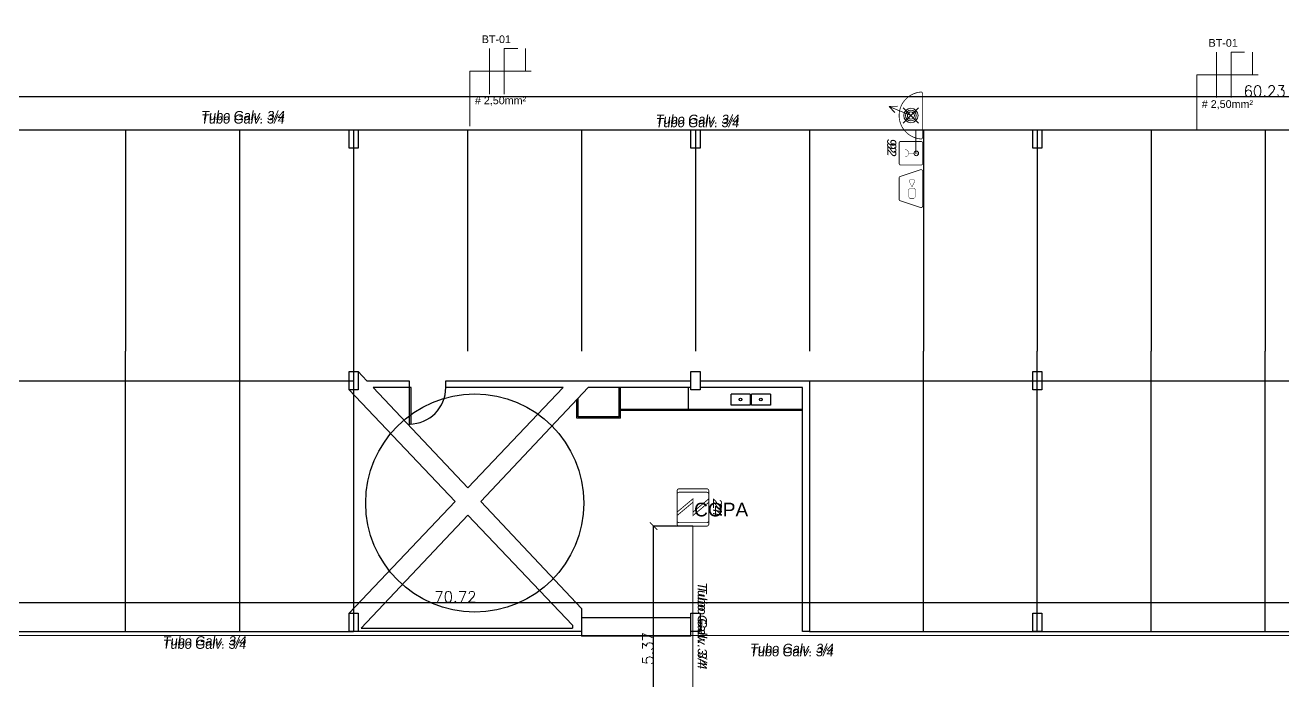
# Model space of a CAD drawing. Header units: metres. Extents: x -331 to 2982, y 362 to 2539.
# Drawn here: x 2897.21 to 2924.8, y 1424.52 to 1438.9 of the extents above; entities that cross this region are included whole.
import ezdxf

# ---------------------------------------------------------------- set-up
doc = ezdxf.new("R2010")
doc.units = ezdxf.units.M
doc.layers.get('0').update_dxf_attribs({"color": 251})
doc.layers.get('Defpoints').update_dxf_attribs({"color": 251})
for name, color, linetype in [('DET. FUMAÇA', 1, 'Continuous'), ('Div', 251, 'Continuous'), ('Pis', 251, 'Continuous')]:
    doc.layers.add(name, color=color, linetype=linetype)
doc.styles.add('COTA', font='simplex.shx')
doc.styles.add('DESTAQUE', font='arial.ttf', dxfattribs={"height": 0.4})
doc.styles.get("Standard").update_dxf_attribs({"font": 'arial.ttf', "height": 0.3})
doc.dimstyles.new('EXEC_75', dxfattribs={"dimscale": 75, "dimtxt": 0.0032, "dimasz": 0.0022, "dimexe": 0, "dimexo": 0, "dimgap": 5e-05, "dimtad": 1, "dimzin": 4, "dimdsep": 46, "dimtxsty": 'COTA', "dimblk": 'ARCHTICK', "dimcen": 0, "dimclrd": 1, "dimclre": 1, "dimclrt": 2, "dimazin": 0, "dimtfac": 1, "dimtix": 1, "dimtmove": 2, "dimatfit": 3, "dimldrblk": 'DOT', "dimfxl": 1, "dimtvp": 1, "dimtolj": 1, "dimtzin": 0, "dimarcsym": 0})

# ---------------------------------------------------------------- blocks, each defined once
blk = doc.blocks.new('Detector de fumaça')
at = {"layer": 'DET. FUMAÇA', "linetype": 'Continuous', "lineweight": 15, "const_width": 0.0187}
blk.add_lwpolyline([(774.599, 539.816), (775.249, 539.816, -0.414214), (775.296, 539.769), (775.296, 539.167, -0.414214), (775.249, 539.12), (774.599, 539.12, -0.414214), (774.553, 539.167), (774.553, 539.769, -0.414214)], format="xyb", close=True, dxfattribs=at)
blk.add_lwpolyline([(774.773, 539.816), (775.064, 539.468), (774.773, 539.468), (775.064, 539.12)], dxfattribs=at)
blk = doc.blocks.new('WEW')
at = {"color": 1, "lineweight": 0, "true_color": 0xe60000}
for p, q in [((1781.244, 994.005), (1781.439, 994.482)), ((1781.439, 994.482), (1781.308, 994.36)), ((1781.439, 994.482), (1781.447, 994.302)), ((1781.075, 994.175), (1781.413, 993.836)), ((1781.413, 994.175), (1781.075, 993.836))]:
    blk.add_line(p, q, dxfattribs=at)
at = {"color": 1, "true_color": 0xe60000, "const_width": 0.0172}
for points in [[(1779.259, 993.747), (1780.023, 993.747, 0.511918), (1780.056, 993.793), (1779.907, 994.24, 0.322823), (1779.874, 994.263), (1779.408, 994.263, 0.322823), (1779.375, 994.24), (1779.226, 993.793, 0.511918)], [(1780.193, 994.263), (1780.641, 994.263, -0.414214), (1780.675, 994.229), (1780.675, 993.782, -0.414214), (1780.641, 993.747), (1780.193, 993.747, -0.414214), (1780.159, 993.782), (1780.159, 994.229, -0.414214)], [(1780.764, 993.748), (1781.724, 993.748, 0.435311), (1781.759, 993.784, 0.930949), (1780.73, 993.784, 0.435311)]]:
    blk.add_lwpolyline(points, format="xyb", close=True, dxfattribs=at)
at = {"color": 1, "true_color": 0xe60000, "const_width": 0.0086}
for points in [[(1780.336, 994.135), (1780.338, 994.117), (1780.344, 994.099), (1780.351, 994.088), (1780.365, 994.073), (1780.373, 994.067), (1780.386, 994.06), (1780.397, 994.057), (1780.413, 994.055), (1780.421, 994.055), (1780.431, 994.056), (1780.45, 994.062), (1780.464, 994.07), (1780.477, 994.082), (1780.488, 994.096), (1780.494, 994.11), (1780.497, 994.122), (1780.498, 994.13), (1780.498, 994.136)], [(1780.417, 993.837), (1780.417, 994.055)]]:
    blk.add_lwpolyline(points, dxfattribs=at)
for points in [[(1779.463, 994.06), (1779.617, 994.06), (1779.652, 994.026), (1779.652, 993.936), (1779.617, 993.902), (1779.463, 993.902), (1779.428, 993.936), (1779.428, 994.026)], [(1779.832, 993.936), (1779.832, 994.026), (1779.802, 994.044), (1779.679, 993.981), (1779.802, 993.918)]]:
    blk.add_lwpolyline(points, close=True, dxfattribs=at)
at = {"color": 1, "lineweight": 0, "true_color": 0xe60000}
for radius in [0.158, 0.119, 0.0774]:
    blk.add_circle((1781.244, 994.005), radius, dxfattribs=at)
blk = doc.blocks.new('rett')
at = {"color": 2, "linetype": 'Continuous', "lineweight": 15}
blk.add_line((813.966, 2203), (814.262, 2203), dxfattribs=at)
at = {"layer": 'Div', "color": 2, "linetype": 'Continuous', "lineweight": 15}
for p, q in [((813.645, 2202.003), (813.645, 2203)), ((813.966, 2202.003), (813.966, 2203)), ((814.435, 2202.502), (814.435, 2203))]:
    blk.add_line(p, q, dxfattribs=at)
blk.add_lwpolyline([(813.214, 2201.295), (813.214, 2202.502), (814.56, 2202.502)], dxfattribs=at)
at = {"layer": 'Div', "color": 2, "linetype": 'Continuous', "lineweight": 15, "char_height": 0.1683, "attachment_point": 1}
for s, insert in [('\\pxqc;\\PBT-01{\\fArial|b0|i1|c0|p34;  }', (808.19, 2203.569)), ('\\pxqc;\\P\\pi-0.92701,l1.92701,t1.92701;#^I2,50mm²', (808.198, 2202.227))]:
    blk.add_mtext_dynamic_manual_height_columns(s, width=11.20762, gutter_width=2.104, heights=[0], dxfattribs=dict(at, insert=insert))
blk = doc.blocks.new('_ARCHTICK')
at = {"color": 0, "linetype": 'ByBlock', "const_width": 0.15}
blk.add_lwpolyline([(-0.5, -0.5), (0.5, 0.5)], dxfattribs=at)
blk = doc.blocks.new('*D118')
at = {"color": 1, "linetype": 'Continuous', "lineweight": -2, "transparency": 16777216}
for p, q in [((2894.283, 1436.6), (2894.283, 1437.328)), ((2954.514, 1437.328), (2894.283, 1437.328)), ((2954.514, 1436.6), (2954.514, 1437.328))]:
    blk.add_line(p, q, dxfattribs=at)
at = {"layer": 'Defpoints', "color": 0, "transparency": 16777216}
for p in [(2894.283, 1437.328), (2894.283, 1436.6), (2954.514, 1436.6)]:
    blk.add_point(p, dxfattribs=at)
at = {"color": 1, "lineweight": -2, "transparency": 16777216, "xscale": 0.165, "yscale": 0.165, "zscale": 0.165, "rotation": 180}
blk.add_blockref('_ARCHTICK', (2894.283, 1437.328), dxfattribs=at)
at = {"color": 1, "lineweight": -2, "transparency": 16777216, "xscale": 0.165, "yscale": 0.165, "zscale": 0.165}
blk.add_blockref('_ARCHTICK', (2954.514, 1437.328), dxfattribs=at)
at = {"color": 2, "lineweight": 15, "transparency": 16777216, "insert": (2924.398, 1437.451), "char_height": 0.24, "attachment_point": 5, "style": 'COTA'}
blk.add_mtext('\\A1;60.23', dxfattribs=at)
blk = doc.blocks.new('_Dot')
at = {"color": 0, "linetype": 'ByBlock', "lineweight": -2}
blk.add_line((-0.5, 0), (-1, 0), dxfattribs=at)
at = {"color": 0, "linetype": 'ByBlock', "const_width": 0.5}
blk.add_lwpolyline([(-0.25, 0, 1), (0.25, 0, 1)], format="xyb", close=True, dxfattribs=at)
blk = doc.blocks.new('*D120')
at = {"color": 1, "linetype": 'Continuous', "lineweight": -2, "transparency": 16777216}
for p, q in [((2871.287, 1425.514), (2871.287, 1426.238)), ((2871.287, 1426.238), (2942.006, 1426.238)), ((2942.006, 1425.514), (2942.006, 1426.238))]:
    blk.add_line(p, q, dxfattribs=at)
at = {"layer": 'Defpoints', "color": 0, "transparency": 16777216}
for p in [(2942.006, 1426.238), (2871.287, 1425.514), (2942.006, 1425.514)]:
    blk.add_point(p, dxfattribs=at)
at = {"color": 1, "lineweight": -2, "transparency": 16777216, "xscale": 0.165, "yscale": 0.165, "zscale": 0.165, "rotation": 180}
blk.add_blockref('_ARCHTICK', (2871.287, 1426.238), dxfattribs=at)
at = {"color": 1, "lineweight": -2, "transparency": 16777216, "xscale": 0.165, "yscale": 0.165, "zscale": 0.165}
blk.add_blockref('_ARCHTICK', (2942.006, 1426.238), dxfattribs=at)
at = {"color": 2, "lineweight": 15, "transparency": 16777216, "insert": (2906.646, 1426.361), "char_height": 0.24, "attachment_point": 5, "style": 'COTA'}
blk.add_mtext('\\A1;70.72', dxfattribs=at)
blk = doc.blocks.new('*D121')
at = {"color": 1, "linetype": 'Continuous', "lineweight": -2, "transparency": 16777216}
for p, q in [((2911.857, 1427.912), (2910.993, 1427.912)), ((2910.993, 1422.545), (2910.993, 1427.912)), ((2911.857, 1422.545), (2910.993, 1422.545))]:
    blk.add_line(p, q, dxfattribs=at)
at = {"layer": 'Defpoints', "color": 0, "transparency": 16777216}
for p in [(2910.993, 1427.912), (2911.857, 1427.912), (2911.857, 1422.545)]:
    blk.add_point(p, dxfattribs=at)
at = {"color": 1, "lineweight": -2, "transparency": 16777216, "xscale": 0.165, "yscale": 0.165, "zscale": 0.165}
for p, rotation in [((2910.993, 1427.912), 90), ((2910.993, 1422.545), 270)]:
    blk.add_blockref('_ARCHTICK', p, dxfattribs=dict(at, rotation=rotation))
at = {"color": 2, "lineweight": 15, "transparency": 16777216, "insert": (2910.869, 1425.228), "char_height": 0.24, "attachment_point": 5, "rotation": 90, "style": 'COTA'}
blk.add_mtext('\\A1;5.37', dxfattribs=at)

msp = doc.modelspace()

# ---------------------------------------------------------------- linework, layer by layer
at = {"layer": 'DET. FUMAÇA', "color": 3, "linetype": 'Continuous', "lineweight": 15}
msp.add_line((2916.746, 1436.083), (2916.746, 1436.6), dxfattribs=at)
msp.add_lwpolyline([(2894.283, 1436.6), (2954.514, 1436.6), (2954.514, 1442.595), (2962.466, 1442.595)], dxfattribs=at)
at = {"layer": 'DET. FUMAÇA', "color": 2, "linetype": 'Continuous', "lineweight": 15}
msp.add_circle((2916.756, 1436.086), 0.0504, dxfattribs=at)
at = {"layer": 'Div', "color": 150, "linetype": 'Continuous', "lineweight": 0}
msp.add_line((2911.857, 1427.912), (2911.857, 1422.545), dxfattribs=at)
msp.add_lwpolyline([(2889.016, 1425.514), (2942.006, 1425.514), (2942.006, 1420.437), (2949.223, 1420.437), (2949.223, 1411.112), (2947.522, 1407.716), (2898.053, 1407.716), (2898.053, 1404.734), (2868.289, 1404.734)], dxfattribs=at)
at = {"layer": 'Pis'}
for p, q in [((2894.412, 1436.6), (2939.412, 1436.6)), ((2899.412, 1436.6), (2899.412, 1431.75)), ((2901.912, 1436.6), (2901.912, 1425.6)), ((2904.312, 1436.2), (2904.312, 1436.6)), ((2904.312, 1436.6), (2904.512, 1436.6)), ((2904.412, 1436.6), (2904.412, 1425.6)), ((2904.512, 1436.6), (2904.512, 1436.2)), ((2906.912, 1436.6), (2906.912, 1431.75)), ((2909.412, 1436.6), (2909.412, 1431.75)), ((2911.812, 1436.6), (2912.012, 1436.6)), ((2911.812, 1436.2), (2911.812, 1436.6)), ((2911.912, 1436.6), (2911.912, 1431.75)), ((2912.012, 1436.6), (2912.012, 1436.2)), ((2914.412, 1436.6), (2914.412, 1431.75)), ((2916.912, 1436.6), (2916.912, 1431.75)), ((2919.312, 1436.6), (2919.512, 1436.6)), ((2919.312, 1436.2), (2919.312, 1436.6)), ((2919.412, 1436.6), (2919.412, 1431.75)), ((2919.512, 1436.6), (2919.512, 1436.2)), ((2921.912, 1436.6), (2921.912, 1431.75)), ((2924.412, 1436.6), (2924.412, 1431.75)), ((2904.512, 1436.2), (2904.312, 1436.2)), ((2912.012, 1436.2), (2911.812, 1436.2)), ((2919.512, 1436.2), (2919.312, 1436.2)), ((2899.412, 1425.6), (2899.412, 1431.75)), ((2916.912, 1425.6), (2916.912, 1431.75)), ((2919.412, 1425.6), (2919.412, 1431.75)), ((2921.912, 1425.6), (2921.912, 1431.75)), ((2924.412, 1425.6), (2924.412, 1431.75)), ((2904.312, 1431.3), (2904.512, 1431.3)), ((2904.312, 1430.9), (2904.312, 1431.3)), ((2904.312, 1431.3), (2904.512, 1431.3)), ((2904.312, 1430.9), (2904.312, 1431.3)), ((2904.512, 1431.3), (2904.512, 1430.9)), ((2904.512, 1431.3), (2904.701, 1431.1)), ((2904.512, 1431.3), (2904.512, 1430.9)), ((2911.812, 1431.3), (2912.012, 1431.3)), ((2911.812, 1430.9), (2911.812, 1431.3)), ((2911.812, 1431.3), (2912.012, 1431.3)), ((2911.812, 1430.9), (2911.812, 1431.3)), ((2911.812, 1431.1), (2911.812, 1431.3)), ((2911.812, 1431.3), (2912.012, 1431.3)), ((2912.012, 1431.3), (2912.012, 1430.9)), ((2912.012, 1431.3), (2912.012, 1430.9)), ((2912.012, 1431.3), (2912.012, 1431.1)), ((2919.312, 1430.9), (2919.312, 1431.3)), ((2919.312, 1431.3), (2919.512, 1431.3)), ((2919.512, 1431.3), (2919.512, 1430.9)), ((2894.412, 1431.1), (2904.412, 1431.1)), ((2904.512, 1430.9), (2904.312, 1430.9)), ((2904.312, 1430.9), (2906.637, 1428.45)), ((2904.512, 1430.9), (2904.312, 1430.9)), ((2904.701, 1431.1), (2905.635, 1431.1)), ((2904.842, 1430.95), (2906.92, 1428.748)), ((2905.635, 1430.95), (2904.842, 1430.95)), ((2905.635, 1431.1), (2905.635, 1430.95)), ((2905.675, 1430.95), (2905.635, 1430.95)), ((2905.635, 1430.95), (2905.635, 1430.15)), ((2905.675, 1430.151), (2905.675, 1430.95)), ((2906.435, 1430.95), (2906.435, 1431.1)), ((2906.435, 1431.1), (2911.812, 1431.1)), ((2909.01, 1430.95), (2906.435, 1430.95)), ((2906.92, 1428.748), (2909.01, 1430.95)), ((2907.201, 1428.45), (2909.56, 1430.95)), ((2911.812, 1430.95), (2909.56, 1430.95)), ((2910.239, 1430.309), (2910.239, 1430.95)), ((2910.269, 1430.279), (2910.269, 1430.95)), ((2911.762, 1430.45), (2911.762, 1430.95)), ((2911.812, 1430.9), (2911.812, 1430.95)), ((2912.012, 1430.9), (2911.812, 1430.9)), ((2912.012, 1430.9), (2911.812, 1430.9)), ((2912.012, 1430.9), (2911.812, 1430.9)), ((2912.012, 1431.1), (2914.412, 1431.1)), ((2914.262, 1430.95), (2912.012, 1430.95)), ((2912.012, 1430.95), (2912.012, 1430.9)), ((2914.262, 1425.6), (2914.262, 1430.95)), ((2914.412, 1431.1), (2914.412, 1425.6)), ((2914.412, 1431.1), (2939.412, 1431.1)), ((2919.512, 1430.9), (2919.312, 1430.9)), ((2909.312, 1430.279), (2909.312, 1430.688)), ((2909.342, 1430.309), (2909.342, 1430.72)), ((2912.696, 1430.562), (2912.696, 1430.803)), ((2913.112, 1430.803), (2912.696, 1430.803)), ((2913.112, 1430.803), (2913.112, 1430.562)), ((2913.142, 1430.562), (2913.142, 1430.803)), ((2913.558, 1430.803), (2913.142, 1430.803)), ((2913.558, 1430.803), (2913.558, 1430.562)), ((2914.262, 1430.47), (2910.269, 1430.47)), ((2914.262, 1430.45), (2910.269, 1430.45)), ((2913.112, 1430.562), (2912.696, 1430.562)), ((2913.558, 1430.562), (2913.142, 1430.562)), ((2910.269, 1430.279), (2909.312, 1430.279)), ((2910.239, 1430.309), (2909.342, 1430.309)), ((2904.312, 1426), (2906.637, 1428.45)), ((2907.201, 1428.45), (2909.414, 1426.105)), ((2904.578, 1425.67), (2906.92, 1428.153)), ((2906.92, 1428.153), (2909.212, 1425.737)), ((2904.312, 1426), (2904.512, 1426)), ((2904.312, 1425.6), (2904.312, 1426)), ((2904.312, 1426), (2904.512, 1426)), ((2904.312, 1425.6), (2904.312, 1426)), ((2904.512, 1426), (2904.512, 1425.6)), ((2904.512, 1426), (2904.512, 1425.6)), ((2909.414, 1426.105), (2909.414, 1425.6)), ((2911.812, 1426), (2912.012, 1426)), ((2911.812, 1425.6), (2911.812, 1426)), ((2911.812, 1426), (2912.012, 1426)), ((2911.812, 1425.6), (2911.812, 1426)), ((2912.012, 1426), (2912.012, 1425.6)), ((2912.012, 1426), (2912.012, 1425.6)), ((2919.312, 1426), (2919.512, 1426)), ((2919.312, 1425.6), (2919.312, 1426)), ((2919.512, 1426), (2919.512, 1425.6)), ((2904.578, 1425.67), (2909.212, 1425.67)), ((2909.212, 1425.737), (2909.212, 1425.67)), ((2911.812, 1425.9), (2909.414, 1425.9)), ((2894.412, 1425.6), (2904.412, 1425.6)), ((2904.512, 1425.6), (2904.312, 1425.6)), ((2904.512, 1425.6), (2904.312, 1425.6)), ((2909.414, 1425.6), (2904.512, 1425.6)), ((2909.414, 1425.6), (2909.414, 1425.5)), ((2911.812, 1425.5), (2909.414, 1425.5)), ((2912.012, 1425.6), (2911.812, 1425.6)), ((2911.812, 1425.5), (2911.812, 1425.6)), ((2912.012, 1425.6), (2911.812, 1425.6)), ((2914.412, 1425.6), (2914.262, 1425.6)), ((2914.412, 1425.6), (2939.412, 1425.6)), ((2919.512, 1425.6), (2919.312, 1425.6))]:
    msp.add_line(p, q, dxfattribs=at)
at = {"layer": 'Pis', "extrusion": (1.08876e-06, -0.000301307, 1)}
msp.add_circle((2907.071, 1428.418, -0.427), 2.392, dxfattribs=at)
at = {"layer": 'Pis'}
for centre in [(2912.902, 1430.687), (2913.348, 1430.687)]:
    msp.add_circle(centre, 0.031, dxfattribs=at)
for end in [0, 272.866]:
    msp.add_arc((2905.635, 1430.95), 0.8, 270, end, dxfattribs=at)

# ---------------------------------------------------------------- block references
at = {"lineweight": 0, "rotation": 89.99999999999999}
msp.add_blockref('WEW', (3910.643, -344.328), dxfattribs=at)
at = {"layer": 'DET. FUMAÇA', "linetype": 'Continuous', "lineweight": 0, "rotation": 270}
for p in [(2372.389, 2203.283), (2372.389, 2203.207)]:
    msp.add_blockref('Detector de fumaça', p, dxfattribs=at)
at = {"layer": 'Div', "color": 150, "linetype": 'Continuous', "lineweight": 15}
for p in [(2093.75, -764.615), (2109.696, -764.695)]:
    msp.add_blockref('rett', p, dxfattribs=at)

# ---------------------------------------------------------------- texts
at = {"layer": 'Div', "color": 2, "linetype": 'Continuous', "lineweight": 0, "char_height": 0.2, "attachment_point": 1}
for insert in [(2901.069, 1437.016), (2901.069, 1436.94), (2911.041, 1436.935), (2911.041, 1436.859), (2900.227, 1425.496), (2900.227, 1425.42), (2913.112, 1425.331), (2913.112, 1425.255)]:
    msp.add_mtext_dynamic_manual_height_columns('{\\fArial|b0|i1|c0|p34;Tubo Galv. 3/4 }', width=13.3188, gutter_width=2.5, heights=[0], dxfattribs=dict(at, insert=insert))
at = {"layer": 'Div', "color": 3, "linetype": 'Continuous', "lineweight": 0, "char_height": 0.2, "attachment_point": 1, "rotation": 270}
for s, heights, insert in [('{\\fArial|b0|i1|c0|p34;92}', [0.13], (2916.319, 1436.406)), ('{\\fArial|b0|i1|c0|p34;92}', [0.13], (2916.319, 1436.33)), ('{\\fArial|b0|i1|c0|p34;24}', [0], (2912.495, 1428.513)), ('{\\fArial|b0|i1|c0|p34;24}', [0], (2912.495, 1428.437))]:
    msp.add_mtext_dynamic_manual_height_columns(s, width=13.3188, gutter_width=2.5, heights=heights, dxfattribs=dict(at, insert=insert))
at = {"layer": 'Div', "color": 2, "linetype": 'Continuous', "lineweight": 0, "char_height": 0.2, "attachment_point": 1, "rotation": 270}
for insert in [(2912.164, 1426.679), (2912.164, 1426.603)]:
    msp.add_mtext_dynamic_manual_height_columns('{\\fArial|b0|i1|c0|p34;Tubo Galv. 3/4 }', width=13.3188, gutter_width=2.5, heights=[0], dxfattribs=dict(at, insert=insert))
at = {"layer": 'Pis', "style": 'DESTAQUE'}
msp.add_text('COPA', height=0.3, rotation=360, dxfattribs=at).set_placement((2911.882, 1428.124))

# ---------------------------------------------------------------- dimensions: what is measured, and where the dimension line sits
at = {"color": 30, "linetype": 'Continuous', "lineweight": 15, "true_color": 0xf8991e}
for base, p1, p2, picture, middle in [((2894.283, 1437.328), (2954.514, 1436.6), (2894.283, 1436.6), '*D118', (2924.398, 1437.451)), ((2942.006, 1426.238), (2871.287, 1425.514), (2942.006, 1425.514), '*D120', (2906.646, 1426.361))]:
    dim = msp.add_linear_dim(base=base, p1=p1, p2=p2, dimstyle='EXEC_75', dxfattribs=at)
    dim.commit()
    dim.dimension.update_dxf_attribs({"geometry": picture, "text_midpoint": middle})
dim = msp.add_linear_dim(base=(2910.993, 1427.912), p1=(2911.857, 1422.545), p2=(2911.857, 1427.912), angle=90, dimstyle='EXEC_75', dxfattribs=at)
dim.commit()
dim.dimension.update_dxf_attribs({"geometry": '*D121', "text_midpoint": (2910.869, 1425.228)})

doc.saveas('drawing.dxf')
